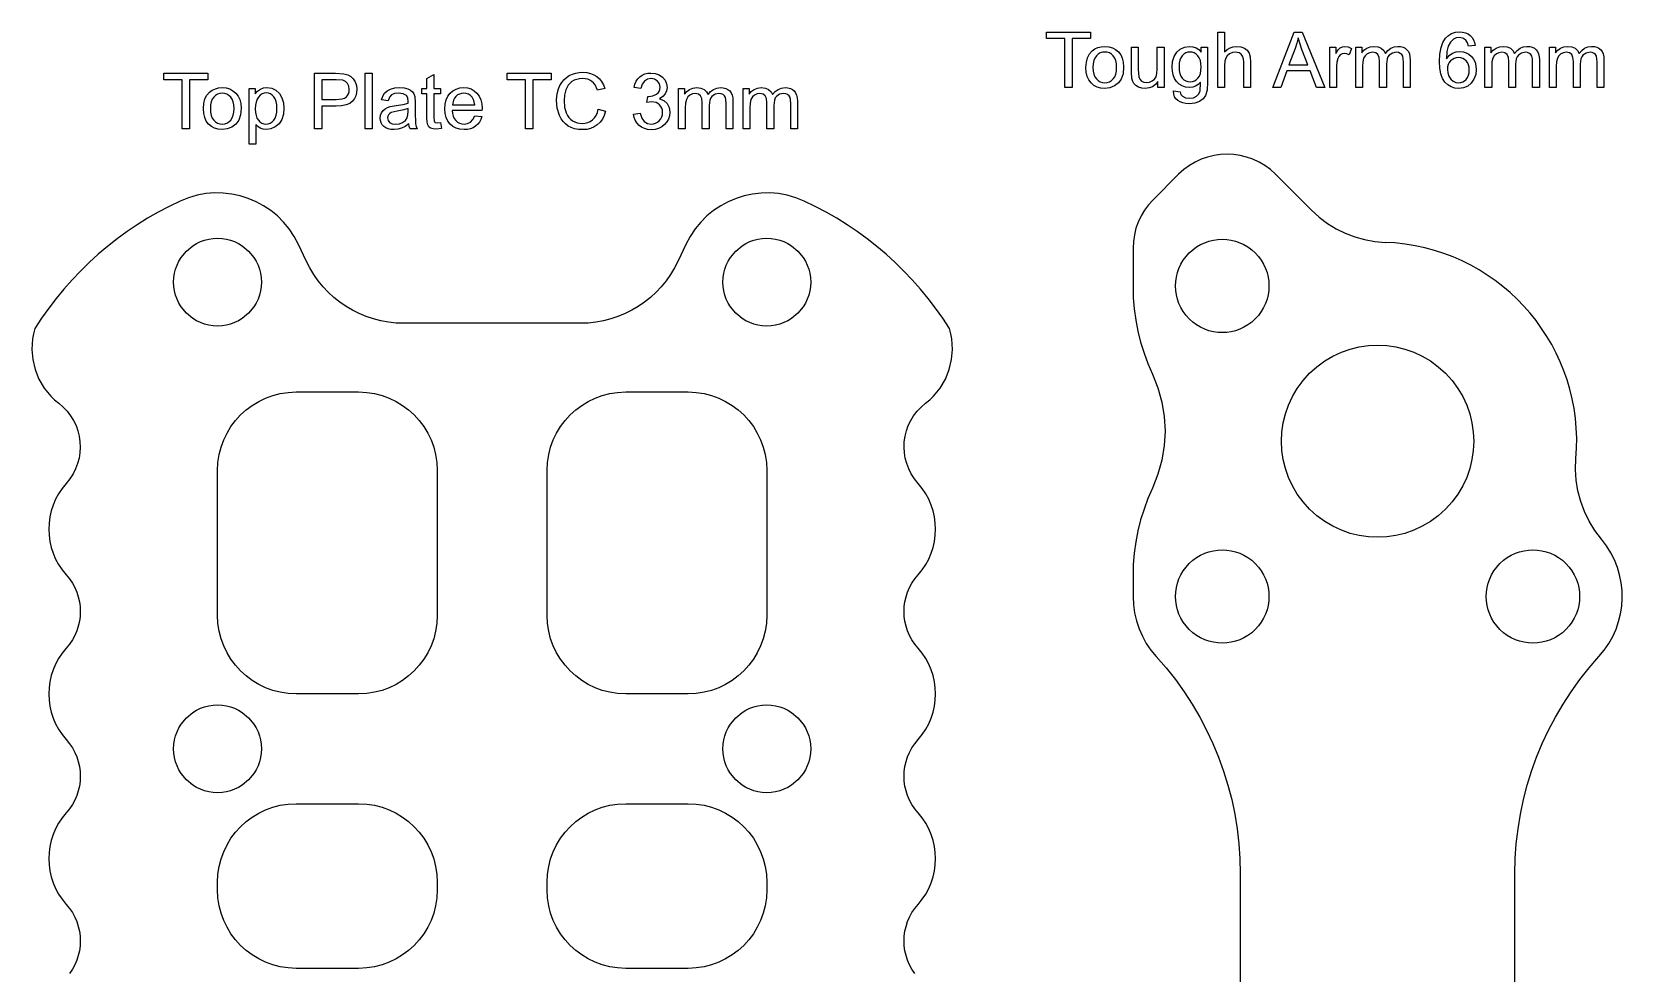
# Model space of a CAD drawing. Header units: metres. Extents: x 0 to 206, y 0 to 112.
# Drawn here: x 148.2 to 206.1, y 78.1 to 112.4 of the extents above; entities that cross this region are included whole.
import ezdxf

# ---------------------------------------------------------------- set-up
doc = ezdxf.new("R2010")
doc.units = ezdxf.units.M

msp = doc.modelspace()

# ---------------------------------------------------------------- linework, layer by layer
at = {"layer": '7', "linetype": 'CONTINUOUS'}
for points in [[(185.7803, 110.4109), (185.7803, 112.1928), (185.1147, 112.1928), (185.1147, 112.4313), (186.7161, 112.4313), (186.7161, 112.1928), (186.0477, 112.1928), (186.0477, 110.4109), (185.7803, 110.4109), (185.7803, 110.4109)], [(191.3549, 110.4109), (191.3549, 112.4313), (191.603, 112.4313), (191.603, 111.7064), (191.6954, 111.7943), (191.7993, 111.8571), (191.9146, 111.8948), (192.0412, 111.9074), (192.1925, 111.8914), (192.3237, 111.8428), (192.4276, 111.7662), (192.496, 111.6664), (192.5343, 111.5284), (192.547, 111.3384), (192.547, 110.4109), (192.2989, 110.4109), (192.2989, 111.3384), (192.2886, 111.4594), (192.2571, 111.5539), (192.2036, 111.6236), (192.1274, 111.67), (191.9902, 111.694), (191.8836, 111.6797), (191.783, 111.6368), (191.7, 111.5697), (191.6443, 111.4817), (191.6133, 111.3655), (191.603, 111.2116), (191.603, 110.4109), (191.3549, 110.4109), (191.3549, 110.4109)], [(193.3628, 110.4109), (194.1387, 112.4313), (194.4267, 112.4313), (195.2536, 110.4109), (194.949, 110.4109), (194.7134, 111.0228), (193.8686, 111.0228), (193.6467, 110.4109), (193.3628, 110.4109), (193.3628, 110.4109)], [(200.7289, 111.9365), (200.4822, 111.9172), (200.4425, 112.0426), (200.3885, 112.1294), (200.2759, 112.2088), (200.1405, 112.2354), (200.0287, 112.2191), (199.9318, 112.1702), (199.8285, 112.0659), (199.7477, 111.92), (199.696, 111.7215), (199.6774, 111.4528), (199.7766, 111.5716), (199.8965, 111.6554), (200.0295, 111.7051), (200.168, 111.7215), (200.2876, 111.7101), (200.3978, 111.6758), (200.499, 111.6185), (200.5911, 111.5382), (200.6671, 111.4405), (200.7213, 111.3294), (200.7539, 111.2049), (200.7648, 111.0669), (200.7441, 110.8838), (200.6823, 110.7133), (200.585, 110.5695), (200.4582, 110.4638), (200.306, 110.3987), (200.1322, 110.3765), (199.9845, 110.3907), (199.851, 110.4334), (199.7318, 110.5046), (199.6269, 110.6043), (199.5411, 110.7369), (199.4798, 110.9061), (199.443, 111.112), (199.4307, 111.3545), (199.4307, 111.3563), (199.4307, 111.3582), (199.4443, 111.6301), (199.4848, 111.8624), (199.5524, 112.0551), (199.6471, 112.208), (199.7494, 112.3093), (199.8683, 112.3816), (200.0037, 112.4251), (200.1556, 112.4395), (200.2697, 112.4311), (200.373, 112.406), (200.4653, 112.3641), (200.5466, 112.3054), (200.6148, 112.2323), (200.6679, 112.1464), (200.7059, 112.0478), (200.7289, 111.9365), (200.7289, 111.9365)], [(186.5535, 111.1427), (186.5676, 111.3324), (186.61, 111.4959), (186.6807, 111.6333), (186.7797, 111.7448), (186.8785, 111.8159), (186.9883, 111.8668), (187.1088, 111.8974), (187.2398, 111.9076), (187.3837, 111.8952), (187.514, 111.8581), (187.6306, 111.7962), (187.7337, 111.7096), (187.8173, 111.6019), (187.877, 111.4751), (187.9128, 111.3294), (187.9247, 111.1646), (187.9037, 110.9107), (187.8402, 110.7185), (187.7363, 110.5749), (187.5937, 110.4679), (187.4231, 110.4003), (187.2398, 110.378), (187.0932, 110.3903), (186.9616, 110.4272), (186.8449, 110.4885), (186.743, 110.5743), (186.6602, 110.6837), (186.601, 110.815), (186.5654, 110.9681), (186.5535, 111.1427), (186.5535, 111.1427)], [(189.1747, 110.4109), (189.1747, 110.6259), (189.0815, 110.5174), (188.973, 110.4399), (188.8492, 110.3933), (188.7103, 110.3778), (188.585, 110.3902), (188.4689, 110.4271), (188.3706, 110.4831), (188.302, 110.5513), (188.2557, 110.6347), (188.2253, 110.7362), (188.2103, 110.9677), (188.21, 111.8745), (188.4581, 111.8745), (188.4581, 111.0628), (188.4732, 110.8009), (188.51, 110.7125), (188.5719, 110.6467), (188.6562, 110.6056), (188.7599, 110.5915), (188.8676, 110.6058), (188.9689, 110.6487), (189.0528, 110.7162), (189.1085, 110.8037), (189.1385, 110.9259), (189.1485, 111.0903), (189.1485, 111.8745), (189.3966, 111.8745), (189.3966, 110.4109), (189.1747, 110.4109), (189.1747, 110.4109)], [(189.7397, 110.2896), (189.9809, 110.2538), (190.0092, 110.1585), (190.0653, 110.0917), (190.1746, 110.0399), (190.3171, 110.0225), (190.4695, 110.0397), (190.5831, 110.0912), (190.6616, 110.1738), (190.7099, 110.2841), (190.728, 110.5629), (190.7278, 110.6025), (190.6414, 110.5187), (190.5452, 110.4588), (190.4393, 110.4229), (190.3235, 110.4109), (190.1809, 110.4245), (190.0553, 110.4654), (189.9468, 110.5334), (189.8554, 110.6286), (189.7832, 110.7426), (189.7315, 110.8678), (189.7005, 111.004), (189.6901, 111.151), (189.709, 111.3533), (189.7655, 111.537), (189.859, 111.6944), (189.9861, 111.8116), (190.1416, 111.8835), (190.324, 111.9076), (190.4478, 111.8944), (190.5604, 111.855), (190.6616, 111.7895), (190.7513, 111.6981), (190.7513, 111.8745), (190.98, 111.8745), (190.98, 110.6094), (190.9625, 110.3179), (190.9103, 110.1247), (190.8208, 109.9971), (190.6906, 109.8996), (190.5221, 109.8376), (190.3185, 109.8169), (190.1934, 109.8242), (190.0813, 109.8461), (189.982, 109.8827), (189.8954, 109.934), (189.8272, 109.9979), (189.7785, 110.0757), (189.7492, 110.1674), (189.7395, 110.2732), (189.7397, 110.2896), (189.7397, 110.2896)], [(193.9458, 111.2406), (194.6307, 111.2406), (194.4191, 111.7998), (194.2765, 112.219), (194.2291, 112.0242), (194.1665, 111.8336), (193.9458, 111.2406), (193.9458, 111.2406)], [(195.4328, 110.4109), (195.4328, 111.8745), (195.656, 111.8745), (195.656, 111.6526), (195.7379, 111.781), (195.8145, 111.858), (195.8901, 111.8952), (195.973, 111.9076), (196.0997, 111.8877), (196.228, 111.8276), (196.1425, 111.5975), (196.0516, 111.6378), (195.9606, 111.6512), (195.8831, 111.6387), (195.8145, 111.6016), (195.7587, 111.5434), (195.722, 111.4666), (195.6911, 111.3281), (195.6808, 111.1772), (195.6808, 110.4109), (195.4328, 110.4109), (195.4328, 110.4109)], [(196.3754, 110.4109), (196.3754, 111.8745), (196.5973, 111.8745), (196.5973, 111.6692), (196.6771, 111.766), (196.7801, 111.8422), (196.9024, 111.8912), (197.041, 111.9076), (197.1894, 111.8907), (197.3081, 111.8396), (197.3965, 111.7588), (197.4545, 111.6512), (197.5479, 111.7636), (197.6544, 111.8437), (197.7743, 111.8916), (197.9077, 111.9076), (198.0097, 111.9), (198.0993, 111.8773), (198.1767, 111.8396), (198.2418, 111.7867), (198.2929, 111.7187), (198.3294, 111.6341), (198.3512, 111.5331), (198.3585, 111.4156), (198.3585, 110.4109), (198.1118, 110.4109), (198.1118, 111.3329), (198.1059, 111.4599), (198.0884, 111.5465), (198.053, 111.6073), (197.9997, 111.6531), (197.9315, 111.6821), (197.8514, 111.6922), (197.7097, 111.6668), (197.5945, 111.5897), (197.5503, 111.5308), (197.5186, 111.4562), (197.4931, 111.2612), (197.4931, 110.4109), (197.245, 110.4109), (197.2447, 111.3618), (197.2296, 111.5066), (197.1845, 111.61), (197.1048, 111.6719), (196.9859, 111.6926), (196.8851, 111.6789), (196.793, 111.6375), (196.7153, 111.5686), (196.6633, 111.4763), (196.6337, 111.347), (196.6237, 111.1703), (196.6235, 110.4109), (196.3754, 110.4109), (196.3754, 110.4109)], [(201.0804, 110.4109), (201.0804, 111.8745), (201.3022, 111.8745), (201.3022, 111.6692), (201.3821, 111.766), (201.4851, 111.8422), (201.6074, 111.8912), (201.746, 111.9076), (201.8943, 111.8907), (202.013, 111.8396), (202.1014, 111.7588), (202.1594, 111.6512), (202.2528, 111.7636), (202.3593, 111.8437), (202.4792, 111.8916), (202.6127, 111.9076), (202.7146, 111.9), (202.8043, 111.8773), (202.8817, 111.8396), (202.9468, 111.7867), (202.9978, 111.7187), (203.0343, 111.6341), (203.0562, 111.5331), (203.0635, 111.4156), (203.0635, 110.4109), (202.8168, 110.4109), (202.8168, 111.3329), (202.8109, 111.4599), (202.7934, 111.5465), (202.758, 111.6073), (202.7047, 111.6531), (202.6364, 111.6821), (202.5563, 111.6922), (202.4146, 111.6668), (202.2995, 111.5897), (202.2552, 111.5308), (202.2235, 111.4562), (202.198, 111.2612), (202.198, 110.4109), (201.95, 110.4109), (201.9497, 111.3618), (201.9346, 111.5066), (201.8894, 111.61), (201.8098, 111.6719), (201.6909, 111.6926), (201.59, 111.6789), (201.4979, 111.6375), (201.4202, 111.5686), (201.3682, 111.4763), (201.3386, 111.347), (201.3287, 111.1703), (201.3284, 110.4109), (201.0804, 110.4109), (201.0804, 110.4109)], [(203.4314, 110.4109), (203.4314, 111.8745), (203.6533, 111.8745), (203.6533, 111.6692), (203.7332, 111.766), (203.8362, 111.8422), (203.9585, 111.8912), (204.0971, 111.9076), (204.2454, 111.8907), (204.3641, 111.8396), (204.4525, 111.7588), (204.5105, 111.6512), (204.6039, 111.7636), (204.7104, 111.8437), (204.8303, 111.8916), (204.9638, 111.9076), (205.0657, 111.9), (205.1554, 111.8773), (205.2328, 111.8396), (205.2979, 111.7867), (205.3489, 111.7187), (205.3854, 111.6341), (205.4073, 111.5331), (205.4146, 111.4156), (205.4146, 110.4109), (205.1679, 110.4109), (205.1679, 111.3329), (205.162, 111.4599), (205.1445, 111.5465), (205.1091, 111.6073), (205.0558, 111.6531), (204.9875, 111.6821), (204.9074, 111.6922), (204.7657, 111.6668), (204.6506, 111.5897), (204.6063, 111.5308), (204.5746, 111.4562), (204.5491, 111.2612), (204.5491, 110.4109), (204.301, 110.4109), (204.3008, 111.3618), (204.2856, 111.5066), (204.2405, 111.61), (204.1608, 111.6719), (204.0419, 111.6926), (203.9411, 111.6789), (203.849, 111.6375), (203.7713, 111.5686), (203.7193, 111.4763), (203.6897, 111.347), (203.6798, 111.1703), (203.6795, 110.4109), (203.4314, 110.4109), (203.4314, 110.4109)], [(186.8086, 111.1427), (186.8163, 111.0109), (186.8394, 110.8968), (186.8778, 110.8003), (186.9315, 110.7214), (186.9965, 110.6604), (187.0697, 110.6168), (187.1508, 110.5906), (187.2398, 110.5818), (187.3283, 110.5906), (187.4092, 110.6171), (187.4822, 110.661), (187.5471, 110.7224), (187.6007, 110.8021), (187.639, 110.9003), (187.662, 111.0166), (187.6698, 111.151), (187.662, 111.2782), (187.639, 111.3892), (187.6006, 111.4838), (187.5471, 111.5617), (187.4815, 111.6232), (187.4084, 111.6671), (187.3279, 111.6934), (187.2398, 111.7022), (187.1508, 111.6935), (187.0696, 111.6673), (186.9963, 111.6238), (186.9311, 111.563), (186.8775, 111.4846), (186.8392, 111.3882), (186.8162, 111.2742), (186.8086, 111.1427), (186.8086, 111.1427)], [(189.9451, 111.1689), (189.9522, 111.0351), (189.9737, 110.9203), (190.0095, 110.8247), (190.0594, 110.7486), (190.1199, 110.6908), (190.188, 110.6495), (190.2635, 110.6246), (190.3461, 110.6163), (190.4279, 110.6245), (190.5028, 110.6491), (190.5709, 110.6901), (190.6322, 110.7476), (190.6831, 110.8229), (190.7194, 110.9168), (190.7411, 111.0294), (190.7483, 111.1606), (190.7408, 111.2867), (190.7185, 111.3962), (190.6814, 111.489), (190.6294, 111.5653), (190.5666, 111.6252), (190.4977, 111.6679), (190.4228, 111.6936), (190.3419, 111.7021), (190.2624, 111.6936), (190.1889, 111.6683), (190.1217, 111.6262), (190.0606, 111.5673), (190.0101, 111.4921), (189.974, 111.4006), (189.9523, 111.2929), (189.9451, 111.1689), (189.9451, 111.1689)], [(199.716, 111.0655), (199.7295, 110.9396), (199.7703, 110.8198), (199.8354, 110.7174), (199.9232, 110.6418), (200.0233, 110.5958), (200.1281, 110.5804), (200.2034, 110.5883), (200.2735, 110.6121), (200.3384, 110.6517), (200.3982, 110.7072), (200.4476, 110.7757), (200.4829, 110.8561), (200.5041, 110.9481), (200.5112, 111.0518), (200.5042, 111.1508), (200.4834, 111.2387), (200.4486, 111.3156), (200.3999, 111.3814), (200.3405, 111.4344), (200.2739, 111.4722), (200.2002, 111.4948), (200.1194, 111.5024), (200.1184, 111.5024), (200.1175, 111.5024), (200.0371, 111.4948), (199.9629, 111.4722), (199.8947, 111.4344), (199.8327, 111.3815), (199.7816, 111.3169), (199.7451, 111.2428), (199.7233, 111.1591), (199.716, 111.0655), (199.716, 111.0655)], [(153.6421, 108.9091), (153.6421, 110.6911), (152.9765, 110.6911), (152.9765, 110.9295), (154.5779, 110.9295), (154.5779, 110.6911), (153.9095, 110.6911), (153.9095, 108.9091), (153.6421, 108.9091), (153.6421, 108.9091)], [(158.4628, 108.9091), (158.4628, 110.9295), (159.2249, 110.9295), (159.5324, 110.9109), (159.6699, 110.8742), (159.7832, 110.8142), (159.8739, 110.7299), (159.9434, 110.6203), (159.9896, 110.488), (160.005, 110.3451), (159.9947, 110.2217), (159.9639, 110.1079), (159.9125, 110.0036), (159.8404, 109.9088), (159.7424, 109.8309), (159.6109, 109.7751), (159.4462, 109.7417), (159.2484, 109.7305), (158.7302, 109.7305), (158.7302, 108.9091), (158.4628, 108.9091), (158.4628, 108.9091)], [(158.7302, 109.9689), (159.2543, 109.9689), (159.4743, 109.9931), (159.5566, 110.0232), (159.6204, 110.0655), (159.6682, 110.1187), (159.7022, 110.1815), (159.7226, 110.2541), (159.7293, 110.3369), (159.7136, 110.4552), (159.6664, 110.5536), (159.5916, 110.6288), (159.4964, 110.6731), (159.247, 110.6911), (158.7302, 110.6911), (158.7302, 109.9689), (158.7302, 109.9689)], [(160.3082, 108.9091), (160.3082, 110.9295), (160.5562, 110.9295), (160.5562, 108.9091), (160.3082, 108.9091), (160.3082, 108.9091)], [(163.052, 109.131), (163.0878, 108.9119), (162.9004, 108.8898), (162.7799, 108.9005), (162.691, 108.9326), (162.6278, 108.9822), (162.5866, 109.0444), (162.5636, 109.1511), (162.5559, 109.3328), (162.5559, 110.1798), (162.374, 110.1798), (162.374, 110.3727), (162.5559, 110.3727), (162.5559, 110.7352), (162.8026, 110.884), (162.8026, 110.3727), (163.052, 110.3727), (163.052, 110.1798), (162.8026, 110.1798), (162.8026, 109.319), (162.8137, 109.1953), (162.831, 109.1624), (162.8591, 109.1393), (162.9431, 109.1214), (163.052, 109.131), (163.052, 109.131)], [(166.1431, 108.9091), (166.1431, 110.6911), (165.4775, 110.6911), (165.4775, 110.9295), (167.0789, 110.9295), (167.0789, 110.6911), (166.4105, 110.6911), (166.4105, 108.9091), (166.1431, 108.9091), (166.1431, 108.9091)], [(168.7947, 109.6175), (169.062, 109.55), (169.0113, 109.3952), (168.944, 109.26), (168.8599, 109.1443), (168.7592, 109.0482), (168.6437, 108.9723), (168.5163, 108.918), (168.3769, 108.8855), (168.2255, 108.8747), (168.07, 108.883), (167.9298, 108.9079), (167.8049, 108.9495), (167.6954, 109.0076), (167.5981, 109.0824), (167.5135, 109.1715), (167.4417, 109.2749), (167.3826, 109.3925), (167.3025, 109.6547), (167.276, 109.9362), (167.2835, 110.0887), (167.306, 110.231), (167.3436, 110.363), (167.3962, 110.4849), (167.4631, 110.5952), (167.5426, 110.6915), (167.635, 110.7737), (167.7401, 110.8418), (167.8541, 110.8951), (167.9739, 110.9333), (168.0992, 110.9563), (168.2296, 110.9639), (168.3757, 110.9543), (168.5092, 110.9254), (168.6305, 110.8772), (168.7396, 110.8097), (168.8352, 110.7243), (168.9151, 110.6236), (168.9792, 110.5073), (169.0276, 110.3755), (168.7644, 110.3134), (168.6785, 110.5039), (168.6235, 110.5766), (168.5604, 110.6346), (168.4893, 110.6786), (168.4097, 110.7101), (168.2241, 110.7352), (168.1122, 110.7282), (168.0101, 110.7074), (167.9177, 110.6726), (167.8351, 110.624), (167.7023, 110.4932), (167.615, 110.3231), (167.5673, 110.1327), (167.5516, 109.9335), (167.5704, 109.6929), (167.6266, 109.4849), (167.6694, 109.395), (167.7225, 109.3174), (167.7861, 109.252), (167.8603, 109.1985), (168.0259, 109.1271), (168.2047, 109.1034), (168.3126, 109.1116), (168.4117, 109.1359), (168.5021, 109.1764), (168.5837, 109.2331), (168.6551, 109.3059), (168.714, 109.3943), (168.7605, 109.4981), (168.7947, 109.6175), (168.7947, 109.6175)], [(170.0763, 109.4425), (170.3244, 109.4755), (170.3827, 109.293), (170.47, 109.1705), (170.583, 109.1017), (170.7199, 109.0786), (170.8042, 109.0862), (170.8814, 109.1089), (170.9519, 109.147), (171.0157, 109.2004), (171.0685, 109.2648), (171.1061, 109.3361), (171.1286, 109.4145), (171.1361, 109.5004), (171.1292, 109.5823), (171.1083, 109.6565), (171.0736, 109.7231), (171.0249, 109.7819), (170.965, 109.8306), (170.8976, 109.8653), (170.7406, 109.8931), (170.5656, 109.8656), (170.5931, 110.0833), (170.6331, 110.0805), (170.784, 110.1012), (170.9184, 110.1632), (170.9737, 110.2103), (171.0134, 110.2686), (171.0372, 110.338), (171.0452, 110.4182), (171.022, 110.5436), (170.9528, 110.6442), (170.8464, 110.7115), (170.7144, 110.7338), (170.5819, 110.7111), (170.4732, 110.6429), (170.3936, 110.5292), (170.3492, 110.3699), (170.1012, 110.4141), (170.1311, 110.5319), (170.1754, 110.6356), (170.2342, 110.7251), (170.3074, 110.8005), (170.3929, 110.8606), (170.4881, 110.9034), (170.5931, 110.9292), (170.7077, 110.9377), (170.8686, 110.9201), (171.0139, 110.8669), (171.1362, 110.7827), (171.2265, 110.6728), (171.2815, 110.547), (171.3, 110.4127), (171.2825, 110.2878), (171.2298, 110.1743), (171.1429, 110.078), (171.0217, 110.0034), (171.1805, 109.9398), (171.3001, 109.8311), (171.3746, 109.6847), (171.3994, 109.5059), (171.3873, 109.3787), (171.351, 109.2613), (171.2907, 109.1539), (171.2063, 109.0567), (171.104, 108.9765), (170.9888, 108.9191), (170.8607, 108.8848), (170.7197, 108.8733), (170.5915, 108.8831), (170.4754, 108.9127), (170.3709, 108.9622), (170.2776, 109.0318), (170.1988, 109.1174), (170.139, 109.2144), (170.0982, 109.3227), (170.0763, 109.4425), (170.0763, 109.4425)], [(154.4153, 109.6409), (154.4294, 109.8306), (154.4718, 109.9941), (154.5424, 110.1315), (154.6414, 110.243), (154.7403, 110.3141), (154.8501, 110.365), (154.9706, 110.3956), (155.1016, 110.4058), (155.2455, 110.3934), (155.3758, 110.3563), (155.4924, 110.2944), (155.5955, 110.2078), (155.679, 110.1001), (155.7387, 109.9733), (155.7746, 109.8276), (155.7865, 109.6628), (155.7655, 109.4089), (155.702, 109.2167), (155.5981, 109.0731), (155.4555, 108.9661), (155.2849, 108.8985), (155.1016, 108.8762), (154.955, 108.8885), (154.8234, 108.9254), (154.7066, 108.9867), (154.6048, 109.0725), (154.522, 109.1819), (154.4628, 109.3132), (154.4271, 109.4663), (154.4153, 109.6409), (154.4153, 109.6409)], [(154.6704, 109.6409), (154.6781, 109.5092), (154.7012, 109.395), (154.7396, 109.2985), (154.7933, 109.2196), (154.8583, 109.1586), (154.9315, 109.115), (155.0126, 109.0888), (155.1016, 109.08), (155.1901, 109.0889), (155.271, 109.1153), (155.344, 109.1592), (155.4089, 109.2206), (155.4625, 109.3004), (155.5008, 109.3985), (155.5238, 109.5149), (155.5315, 109.6492), (155.5238, 109.7764), (155.5008, 109.8874), (155.4624, 109.982), (155.4089, 110.0599), (155.3433, 110.1214), (155.2702, 110.1653), (155.1896, 110.1917), (155.1016, 110.2004), (155.0126, 110.1917), (154.9314, 110.1655), (154.8581, 110.122), (154.7929, 110.0612), (154.7393, 109.9828), (154.701, 109.8864), (154.678, 109.7724), (154.6704, 109.6409), (154.6704, 109.6409)], [(156.0773, 108.3482), (156.0773, 110.3727), (156.3033, 110.3727), (156.3033, 110.1825), (156.3912, 110.2826), (156.4893, 110.3521), (156.601, 110.3926), (156.7291, 110.4058), (156.9051, 110.3816), (157.0584, 110.3092), (157.1848, 110.1918), (157.275, 110.0365), (157.3297, 109.8516), (157.3479, 109.65), (157.3279, 109.4371), (157.2679, 109.2468), (157.1695, 109.0895), (157.033, 108.9723), (156.8752, 108.9001), (156.7098, 108.8761), (156.5926, 108.8891), (156.4878, 108.9281), (156.3978, 108.9873), (156.3253, 109.0607), (156.3253, 108.3482), (156.0773, 108.3482), (156.0773, 108.3482)], [(156.3023, 109.6327), (156.3094, 109.5003), (156.3307, 109.3866), (156.3663, 109.2915), (156.4161, 109.2149), (156.4762, 109.156), (156.5424, 109.114), (156.6148, 109.0887), (156.6933, 109.0802), (156.773, 109.0889), (156.8468, 109.1151), (156.9148, 109.1587), (156.9766, 109.2197), (157.0281, 109.2991), (157.0649, 109.3975), (157.087, 109.515), (157.0943, 109.6516), (157.0872, 109.7833), (157.0656, 109.8973), (157.0296, 109.9934), (156.9793, 110.0718), (156.9188, 110.1328), (156.8527, 110.1764), (156.7811, 110.2027), (156.7043, 110.2115), (156.6275, 110.2023), (156.5553, 110.1745), (156.4875, 110.1282), (156.424, 110.0631), (156.3707, 109.981), (156.3327, 109.8819), (156.3099, 109.7658), (156.3023, 109.6327), (156.3023, 109.6327)], [(161.8958, 109.0897), (161.7603, 108.9895), (161.631, 108.9246), (161.4975, 108.8882), (161.3569, 108.8761), (161.243, 108.8833), (161.1435, 108.9052), (161.058, 108.9419), (160.9863, 108.9933), (160.9296, 109.0561), (160.889, 109.1272), (160.8647, 109.2065), (160.8566, 109.294), (160.869, 109.3973), (160.9063, 109.4907), (160.962, 109.5713), (161.0341, 109.6345), (161.1181, 109.6814), (161.2124, 109.7147), (161.4328, 109.7517), (161.6932, 109.7915), (161.8751, 109.838), (161.8764, 109.9028), (161.8589, 110.0318), (161.8062, 110.1165), (161.6885, 110.1795), (161.5237, 110.2004), (161.3745, 110.1858), (161.2662, 110.1383), (161.1912, 110.0522), (161.1419, 109.9221), (160.8994, 109.9551), (160.9432, 110.0966), (161.0076, 110.2065), (161.101, 110.2912), (161.2271, 110.3537), (161.3815, 110.3925), (161.5595, 110.4058), (161.7281, 110.3948), (161.864, 110.3617), (161.9595, 110.316), (162.0308, 110.2565), (162.0811, 110.1796), (162.1135, 110.0819), (162.1259, 109.8532), (162.1259, 109.5224), (162.1424, 109.0842), (162.1652, 108.9951), (162.2045, 108.9091), (161.9454, 108.9091), (161.9133, 108.9927), (161.8958, 109.0897), (161.8958, 109.0897)], [(164.2964, 109.3805), (164.5528, 109.3488), (164.5165, 109.2433), (164.4669, 109.15), (164.4041, 109.0689), (164.3282, 109.0001), (164.2408, 108.9459), (164.1417, 108.9072), (164.0311, 108.8839), (163.9092, 108.8762), (163.7573, 108.8886), (163.622, 108.9256), (163.5032, 108.9873), (163.4011, 109.0735), (163.3183, 109.1828), (163.2592, 109.3117), (163.2237, 109.4602), (163.2119, 109.6285), (163.2237, 109.8027), (163.2593, 109.9562), (163.3187, 110.0892), (163.4021, 110.2018), (163.5041, 110.2913), (163.6203, 110.355), (163.751, 110.3931), (163.8964, 110.4058), (164.0362, 110.3933), (164.1625, 110.3558), (164.2754, 110.2933), (164.3749, 110.2059), (164.457, 110.0948), (164.5152, 109.9636), (164.5497, 109.811), (164.5611, 109.6355), (164.5597, 109.5775), (163.4682, 109.5775), (163.4821, 109.4639), (163.5095, 109.3644), (163.5503, 109.2792), (163.6046, 109.2081), (163.6694, 109.1521), (163.7421, 109.112), (163.8224, 109.088), (163.9106, 109.08), (164.0372, 109.0978), (164.1436, 109.1516), (164.2303, 109.2449), (164.2964, 109.3805), (164.2964, 109.3805)], [(163.482, 109.7815), (164.2992, 109.7815), (164.2673, 109.9427), (164.2055, 110.0585), (164.142, 110.121), (164.0694, 110.1658), (163.988, 110.1928), (163.8982, 110.2018), (163.8164, 110.1947), (163.7413, 110.1734), (163.6729, 110.1378), (163.6111, 110.0879), (163.5591, 110.0259), (163.5203, 109.9542), (163.482, 109.7815), (163.482, 109.7815)], [(171.7136, 108.9091), (171.7136, 110.3727), (171.9354, 110.3727), (171.9354, 110.1674), (172.0153, 110.2643), (172.1183, 110.3404), (172.2406, 110.3894), (172.3792, 110.4058), (172.5276, 110.3889), (172.6462, 110.3378), (172.7346, 110.257), (172.7926, 110.1495), (172.886, 110.2618), (172.9925, 110.3419), (173.1124, 110.3898), (173.2459, 110.4058), (173.3478, 110.3982), (173.4375, 110.3756), (173.5149, 110.3378), (173.58, 110.2849), (173.631, 110.2169), (173.6675, 110.1323), (173.6894, 110.0313), (173.6967, 109.9138), (173.6967, 108.9091), (173.45, 108.9091), (173.45, 109.8311), (173.4441, 109.9581), (173.4266, 110.0447), (173.3912, 110.1055), (173.3379, 110.1513), (173.2696, 110.1803), (173.1895, 110.1905), (173.0478, 110.165), (172.9327, 110.088), (172.8884, 110.029), (172.8567, 109.9544), (172.8312, 109.7594), (172.8312, 108.9091), (172.5832, 108.9091), (172.5829, 109.86), (172.5678, 110.0048), (172.5226, 110.1082), (172.443, 110.1701), (172.3241, 110.1908), (172.2232, 110.1771), (172.1311, 110.1357), (172.0534, 110.0668), (172.0014, 109.9745), (171.9718, 109.8452), (171.9619, 109.6685), (171.9616, 108.9091), (171.7136, 108.9091), (171.7136, 108.9091)], [(174.0647, 108.9091), (174.0647, 110.3727), (174.2865, 110.3727), (174.2865, 110.1674), (174.3664, 110.2643), (174.4694, 110.3404), (174.5917, 110.3894), (174.7303, 110.4058), (174.8786, 110.3889), (174.9973, 110.3378), (175.0857, 110.257), (175.1437, 110.1495), (175.2371, 110.2618), (175.3436, 110.3419), (175.4635, 110.3898), (175.597, 110.4058), (175.6989, 110.3982), (175.7886, 110.3756), (175.866, 110.3378), (175.9311, 110.2849), (175.9821, 110.2169), (176.0186, 110.1323), (176.0405, 110.0313), (176.0478, 109.9138), (176.0478, 108.9091), (175.8011, 108.9091), (175.8011, 109.8311), (175.7952, 109.9581), (175.7777, 110.0447), (175.7423, 110.1055), (175.689, 110.1513), (175.6207, 110.1803), (175.5406, 110.1905), (175.3989, 110.165), (175.2838, 110.088), (175.2395, 110.029), (175.2078, 109.9544), (175.1823, 109.7594), (175.1823, 108.9091), (174.9342, 108.9091), (174.934, 109.86), (174.9189, 110.0048), (174.8737, 110.1082), (174.7941, 110.1701), (174.6752, 110.1908), (174.5743, 110.1771), (174.4822, 110.1357), (174.4045, 110.0668), (174.3525, 109.9745), (174.3229, 109.8452), (174.313, 109.6685), (174.3127, 108.9091), (174.0647, 108.9091), (174.0647, 108.9091)], [(161.8751, 109.6437), (161.7095, 109.5933), (161.47, 109.5496), (161.2535, 109.5004), (161.1982, 109.4672), (161.1557, 109.419), (161.1299, 109.3642), (161.1212, 109.301), (161.1401, 109.2105), (161.1967, 109.1361), (161.2889, 109.0868), (161.4162, 109.0704), (161.5513, 109.0861), (161.6706, 109.1333), (161.7687, 109.2082), (161.8349, 109.3047), (161.8648, 109.4091), (161.875, 109.5527), (161.8751, 109.6437), (161.8751, 109.6437)], [(194.7588, 105.95), (193.461, 107.2478), (193.2711, 107.4195), (193.0688, 107.5682), (192.8558, 107.6941), (192.6339, 107.7971), (192.405, 107.8772), (192.1707, 107.9344), (191.9328, 107.9687), (191.6932, 107.9801), (191.4536, 107.9687), (191.2157, 107.9344), (190.9814, 107.8772), (190.7525, 107.7971), (190.5306, 107.6941), (190.3177, 107.5682), (190.1153, 107.4195), (189.9254, 107.2478), (188.9987, 106.3211), (188.8326, 106.1377), (188.6865, 105.9403), (188.561, 105.7305), (188.4567, 105.51), (188.3745, 105.2804), (188.3149, 105.0433), (188.2787, 104.8004), (188.2664, 104.5533), (188.2664, 103.1664), (188.2777, 102.7533), (188.3114, 102.3423), (188.3674, 101.9344), (188.4453, 101.5304), (188.5451, 101.1313), (188.6666, 100.7378), (188.8094, 100.3511), (188.9735, 99.9718), (189.1746, 99.4693), (189.3183, 98.9524), (189.4045, 98.426), (189.4332, 97.8949), (189.4045, 97.3637), (189.3183, 96.8373), (189.1746, 96.3205), (188.9735, 95.8179), (188.8094, 95.4387), (188.6666, 95.0519), (188.5451, 94.6584), (188.4453, 94.2593), (188.3674, 93.8553), (188.3114, 93.4474), (188.2777, 93.0364), (188.2664, 92.6233), (188.2664, 91.8683), (188.2805, 91.5665), (188.3221, 91.2692), (188.3907, 90.9782), (188.4855, 90.6953), (188.6059, 90.4223), (188.751, 90.1609), (188.9204, 89.913), (189.1132, 89.6804), (189.472, 89.2673), (189.8099, 88.8397), (190.1266, 88.3982), (190.4219, 87.9438), (190.6953, 87.4772), (190.9466, 86.9993), (191.1754, 86.5108), (191.3815, 86.0125), (191.5645, 85.5054), (191.7241, 84.9901), (191.8601, 84.4675), (191.972, 83.9384), (192.0596, 83.4036), (192.1225, 82.864), (192.1605, 82.3202), (192.1733, 81.7732), (192.1733, 30.0521)], [(181.5824, 101.629), (181.3364, 102.0041), (181.0775, 102.3691), (180.8061, 102.724), (180.5226, 103.0683), (180.2273, 103.4017), (179.9204, 103.724), (179.6024, 104.0349), (179.2735, 104.3341), (178.9341, 104.6212), (178.5845, 104.8962), (178.2251, 105.1585), (177.8561, 105.408), (177.4779, 105.6443), (177.0908, 105.8673), (176.6951, 106.0765), (176.2912, 106.2717), (175.9834, 106.3953), (175.6706, 106.4856), (175.3551, 106.5434), (175.0391, 106.5695), (174.7246, 106.5646), (174.4139, 106.5295), (174.109, 106.4651), (173.8121, 106.3721), (173.5255, 106.2513), (173.2512, 106.1036), (172.9913, 105.9296), (172.7481, 105.7301), (172.5237, 105.5061), (172.3202, 105.2581), (172.1398, 104.9872), (171.9847, 104.6939), (171.7045, 104.093), (171.5746, 103.839), (171.4283, 103.5973), (171.2663, 103.3684), (171.0895, 103.153), (170.8987, 102.9516), (170.695, 102.7647), (170.4792, 102.5929), (170.252, 102.4368), (170.0146, 102.2969), (169.7677, 102.1739), (169.5122, 102.0682), (169.2491, 101.9805), (168.9791, 101.9113), (168.7032, 101.8612), (168.4223, 101.8307), (168.1372, 101.8204), (161.7231, 101.8204), (161.4381, 101.8307), (161.1572, 101.8612), (160.8813, 101.9113), (160.6113, 101.9805), (160.3481, 102.0682), (160.0927, 102.1739), (159.8458, 102.2969), (159.6083, 102.4368), (159.3812, 102.5929), (159.1653, 102.7647), (158.9616, 102.9516), (158.7709, 103.153), (158.5941, 103.3684), (158.4321, 103.5973), (158.2857, 103.839), (158.1559, 104.093), (157.8757, 104.6939), (157.7205, 104.9872), (157.5401, 105.2581), (157.3366, 105.5061), (157.1122, 105.7301), (156.869, 105.9296), (156.6092, 106.1036), (156.3349, 106.2513), (156.0482, 106.3721), (155.7514, 106.4651), (155.4465, 106.5295), (155.1358, 106.5646), (154.8213, 106.5695), (154.5052, 106.5434), (154.1898, 106.4856), (153.877, 106.3953), (153.5691, 106.2717), (153.1653, 106.0765), (152.7696, 105.8673), (152.3825, 105.6443), (152.0043, 105.408), (151.6353, 105.1585), (151.2758, 104.8962), (150.9262, 104.6212), (150.5868, 104.3341), (150.258, 104.0349), (149.9399, 103.724), (149.6331, 103.4017), (149.3377, 103.0683), (149.0542, 102.724), (148.7829, 102.3691), (148.524, 102.0041), (148.2779, 101.629), (148.2278, 101.4407), (148.1927, 101.2512), (148.1669, 100.8716), (148.1985, 100.4965), (148.2854, 100.1322), (148.4256, 99.7849), (148.6172, 99.461), (148.8582, 99.1666), (148.9966, 99.0324), (149.1465, 98.908), (149.3105, 98.768), (149.4556, 98.6147), (149.5817, 98.4498), (149.6886, 98.2749), (149.7762, 98.0915), (149.8443, 97.9014), (149.8928, 97.7062), (149.9215, 97.5074), (149.9303, 97.3068), (149.919, 97.106), (149.8875, 96.9065), (149.8356, 96.7101), (149.7631, 96.5183), (149.6699, 96.3327), (149.5559, 96.1551), (149.4209, 95.9871), (149.2717, 95.8037), (149.1424, 95.6103), (149.0329, 95.4084), (148.9434, 95.1993), (148.8737, 94.9846), (148.824, 94.7656), (148.7942, 94.5437), (148.7842, 94.3204), (148.7942, 94.0971), (148.824, 93.8753), (148.8737, 93.6563), (148.9434, 93.4415), (149.0329, 93.2325), (149.1424, 93.0305), (149.2717, 92.8372), (149.4209, 92.6537), (149.5403, 92.507), (149.6437, 92.3523), (149.7313, 92.1908), (149.8029, 92.0235), (149.8586, 91.8517), (149.8984, 91.6765), (149.9223, 91.499), (149.9302, 91.3204), (149.9223, 91.1418), (149.8984, 90.9643), (149.8586, 90.7891), (149.8029, 90.6173), (149.7313, 90.45), (149.6437, 90.2885), (149.5403, 90.1338), (149.4209, 89.9871), (149.2717, 89.8037), (149.1424, 89.6103), (149.0329, 89.4084), (148.9434, 89.1993), (148.8737, 88.9846), (148.824, 88.7656), (148.7942, 88.5437), (148.7842, 88.3204), (148.7942, 88.0971), (148.824, 87.8753), (148.8737, 87.6562), (148.9434, 87.4415), (149.0329, 87.2325), (149.1424, 87.0305), (149.2717, 86.8371), (149.4209, 86.6537), (149.5403, 86.507), (149.6437, 86.3523), (149.7313, 86.1908), (149.8029, 86.0235), (149.8586, 85.8517), (149.8984, 85.6765), (149.9223, 85.499), (149.9302, 85.3204), (149.9223, 85.1418), (149.8984, 84.9643), (149.8586, 84.7891), (149.8029, 84.6173), (149.7313, 84.45), (149.6437, 84.2885), (149.5403, 84.1338), (149.4209, 83.9871), (149.2717, 83.8037), (149.1424, 83.6103), (149.0329, 83.4084), (148.9434, 83.1993), (148.8737, 82.9846), (148.824, 82.7656), (148.7942, 82.5437), (148.7842, 82.3204), (148.7942, 82.0971), (148.824, 81.8753), (148.8737, 81.6563), (148.9434, 81.4415), (149.0329, 81.2325), (149.1424, 81.0305), (149.2717, 80.8372), (149.4209, 80.6537), (149.5403, 80.507), (149.6437, 80.3523), (149.7313, 80.1908), (149.8029, 80.0235), (149.8586, 79.8517), (149.8984, 79.6765), (149.9223, 79.499), (149.9302, 79.3204), (149.9223, 79.1418), (149.8984, 78.9643), (149.8586, 78.7891), (149.8029, 78.6173), (149.7313, 78.45), (149.6437, 78.2885), (149.5403, 78.1338)], [(194.7588, 105.95), (195.043, 105.6899), (195.3441, 105.461), (195.6613, 105.2638), (195.9941, 105.0987), (196.3412, 104.9665), (196.7013, 104.8674), (197.0738, 104.8017), (197.4577, 104.7695)], [(156.5302, 103.3204), (156.5219, 103.1568), (156.4977, 102.9979), (156.4583, 102.8446), (156.4044, 102.6976), (156.3371, 102.5577), (156.257, 102.4258), (156.0616, 102.189), (155.8248, 101.9936), (155.6929, 101.9135), (155.553, 101.8461), (155.406, 101.7923), (155.2527, 101.7529), (155.0938, 101.7287), (154.9302, 101.7204), (154.7666, 101.7287), (154.6077, 101.7529), (154.4544, 101.7923), (154.3074, 101.8461), (154.1675, 101.9135), (154.0356, 101.9936), (153.7988, 102.189), (153.6034, 102.4258), (153.5233, 102.5577), (153.4559, 102.6976), (153.4021, 102.8446), (153.3627, 102.9979), (153.3384, 103.1568), (153.3302, 103.3204), (153.3384, 103.484), (153.3627, 103.6429), (153.4021, 103.7962), (153.4559, 103.9432), (153.5233, 104.0831), (153.6034, 104.215), (153.7988, 104.4518), (154.0356, 104.6472), (154.1675, 104.7273), (154.3074, 104.7947), (154.4544, 104.8485), (154.6077, 104.8879), (154.7666, 104.9121), (154.9302, 104.9204), (155.0938, 104.9121), (155.2527, 104.8879), (155.406, 104.8485), (155.553, 104.7947), (155.6929, 104.7273), (155.8248, 104.6472), (156.0616, 104.4518), (156.257, 104.215), (156.3371, 104.0831), (156.4044, 103.9432), (156.4583, 103.7962), (156.4977, 103.6429), (156.5219, 103.484), (156.5302, 103.3204), (156.5302, 103.3204)], [(176.5302, 103.3204), (176.5219, 103.1568), (176.4977, 102.9979), (176.4583, 102.8446), (176.4044, 102.6976), (176.3371, 102.5577), (176.257, 102.4258), (176.0616, 102.189), (175.8248, 101.9936), (175.6929, 101.9135), (175.553, 101.8461), (175.406, 101.7923), (175.2527, 101.7529), (175.0938, 101.7287), (174.9302, 101.7204), (174.7666, 101.7287), (174.6077, 101.7529), (174.4544, 101.7923), (174.3074, 101.8461), (174.1675, 101.9135), (174.0356, 101.9936), (173.7988, 102.189), (173.6034, 102.4258), (173.5233, 102.5577), (173.4559, 102.6976), (173.4021, 102.8446), (173.3627, 102.9979), (173.3384, 103.1568), (173.3302, 103.3204), (173.3384, 103.484), (173.3627, 103.6429), (173.4021, 103.7962), (173.4559, 103.9432), (173.5233, 104.0831), (173.6034, 104.215), (173.7988, 104.4518), (174.0356, 104.6472), (174.1675, 104.7273), (174.3074, 104.7947), (174.4544, 104.8485), (174.6077, 104.8879), (174.7666, 104.9121), (174.9302, 104.9204), (175.0938, 104.9121), (175.2527, 104.8879), (175.406, 104.8485), (175.553, 104.7947), (175.6929, 104.7273), (175.8248, 104.6472), (176.0616, 104.4518), (176.257, 104.215), (176.3371, 104.0831), (176.4044, 103.9432), (176.4583, 103.7962), (176.4977, 103.6429), (176.5219, 103.484), (176.5302, 103.3204), (176.5302, 103.3204)], [(192.7185, 104.3841), (192.8352, 104.2549), (192.9364, 104.1174), (193.022, 103.9725), (193.092, 103.8217), (193.1465, 103.666), (193.1854, 103.5067), (193.2087, 103.3449), (193.2165, 103.182), (193.2087, 103.019), (193.1854, 102.8573), (193.1465, 102.698), (193.092, 102.5423), (193.022, 102.3914), (192.9364, 102.2466), (192.8352, 102.109), (192.7185, 101.9799), (192.5894, 101.8632), (192.4518, 101.762), (192.307, 101.6765), (192.1561, 101.6064), (192.0004, 101.552), (191.8411, 101.5131), (191.6794, 101.4897), (191.5164, 101.4819), (191.3535, 101.4897), (191.1918, 101.5131), (191.0324, 101.552), (190.8767, 101.6064), (190.7259, 101.6765), (190.5811, 101.762), (190.4435, 101.8632), (190.3144, 101.9799), (190.1977, 102.109), (190.0965, 102.2466), (190.0109, 102.3914), (189.9409, 102.5423), (189.8864, 102.698), (189.8475, 102.8573), (189.8242, 103.019), (189.8164, 103.182), (189.8242, 103.3449), (189.8475, 103.5067), (189.8864, 103.666), (189.9409, 103.8217), (190.0109, 103.9725), (190.0965, 104.1174), (190.1977, 104.2549), (190.3144, 104.3841), (190.4435, 104.5008), (190.5811, 104.6019), (190.7259, 104.6875), (190.8767, 104.7575), (191.0324, 104.812), (191.1918, 104.8509), (191.3535, 104.8743), (191.5164, 104.882), (191.6794, 104.8743), (191.8411, 104.8509), (192.0004, 104.812), (192.1561, 104.7575), (192.307, 104.6875), (192.4518, 104.6019), (192.5894, 104.5008), (192.7185, 104.3841), (192.7185, 104.3841)], [(202.1733, 11.0251), (202.1733, 81.7732), (202.186, 82.3202), (202.224, 82.864), (202.287, 83.4036), (202.3746, 83.9384), (202.4865, 84.4675), (202.6224, 84.9901), (202.782, 85.5054), (202.965, 86.0125), (203.1711, 86.5108), (203.4, 86.9993), (203.6513, 87.4772), (203.9247, 87.9438), (204.2199, 88.3982), (204.5367, 88.8397), (204.8746, 89.2673), (205.2334, 89.6804), (205.4262, 89.9128), (205.5942, 90.158), (205.7373, 90.4143), (205.8557, 90.6799), (205.9491, 90.9531), (206.0175, 91.2321), (206.061, 91.5151), (206.0795, 91.8004), (206.073, 92.0862), (206.0413, 92.3708), (205.9846, 92.6524), (205.9026, 92.9293), (205.7955, 93.1996), (205.6632, 93.4616), (205.5056, 93.7137), (205.3227, 93.9539), (205.0821, 94.272), (204.8755, 94.6099), (204.7036, 94.9646), (204.5674, 95.3336), (204.4677, 95.714), (204.4053, 96.1033), (204.3811, 96.4985), (204.396, 96.8971), (204.419, 97.2697), (204.423, 97.6389), (204.4085, 98.0044), (204.3759, 98.3656), (204.3256, 98.7221), (204.2581, 99.0733), (204.1737, 99.4188), (204.0729, 99.7581), (203.9561, 100.0906), (203.8237, 100.4159), (203.6761, 100.7335), (203.5137, 101.0428), (203.337, 101.3435), (203.1463, 101.635), (202.9421, 101.9168), (202.7248, 102.1884), (202.4947, 102.4494), (202.2524, 102.6992), (201.9982, 102.9373), (201.7325, 103.1633), (201.4558, 103.3766), (201.1685, 103.5768), (200.8709, 103.7634), (200.5635, 103.9359), (200.2468, 104.0937), (199.921, 104.2364), (199.5867, 104.3636), (199.2443, 104.4746), (198.8941, 104.569), (198.5366, 104.6464), (198.1722, 104.7062), (197.8013, 104.7479), (197.4577, 104.7695)], [(180.3201, 78.1338), (180.2166, 78.2885), (180.1291, 78.45), (180.0575, 78.6173), (180.0018, 78.7891), (179.962, 78.9643), (179.9381, 79.1418), (179.9301, 79.3204), (179.9381, 79.499), (179.962, 79.6765), (180.0018, 79.8517), (180.0575, 80.0235), (180.1291, 80.1908), (180.2166, 80.3523), (180.3201, 80.507), (180.4395, 80.6537), (180.5887, 80.8371), (180.718, 81.0305), (180.8274, 81.2325), (180.917, 81.4415), (180.9866, 81.6562), (181.0363, 81.8753), (181.0662, 82.0971), (181.0761, 82.3204), (181.0662, 82.5437), (181.0363, 82.7656), (180.9866, 82.9846), (180.917, 83.1993), (180.8274, 83.4084), (180.718, 83.6103), (180.5887, 83.8037), (180.4395, 83.9871), (180.3201, 84.1338), (180.2166, 84.2885), (180.1291, 84.45), (180.0575, 84.6173), (180.0018, 84.7891), (179.962, 84.9643), (179.9381, 85.1418), (179.9301, 85.3204), (179.9381, 85.499), (179.962, 85.6765), (180.0018, 85.8517), (180.0575, 86.0235), (180.1291, 86.1908), (180.2166, 86.3523), (180.3201, 86.507), (180.4395, 86.6537), (180.5887, 86.8371), (180.718, 87.0305), (180.8274, 87.2325), (180.917, 87.4415), (180.9866, 87.6562), (181.0363, 87.8753), (181.0662, 88.0971), (181.0761, 88.3204), (181.0662, 88.5437), (181.0363, 88.7656), (180.9866, 88.9846), (180.917, 89.1993), (180.8274, 89.4084), (180.718, 89.6103), (180.5887, 89.8037), (180.4395, 89.9871), (180.3201, 90.1338), (180.2166, 90.2885), (180.1291, 90.45), (180.0575, 90.6173), (180.0018, 90.7891), (179.962, 90.9643), (179.9381, 91.1418), (179.9301, 91.3204), (179.9381, 91.499), (179.962, 91.6765), (180.0018, 91.8517), (180.0575, 92.0235), (180.1291, 92.1908), (180.2166, 92.3523), (180.3201, 92.507), (180.4395, 92.6537), (180.5887, 92.8372), (180.718, 93.0305), (180.8274, 93.2325), (180.917, 93.4415), (180.9866, 93.6563), (181.0363, 93.8753), (181.0662, 94.0971), (181.0761, 94.3204), (181.0662, 94.5437), (181.0363, 94.7656), (180.9866, 94.9846), (180.917, 95.1993), (180.8274, 95.4084), (180.718, 95.6103), (180.5887, 95.8037), (180.4395, 95.9871), (180.3044, 96.1551), (180.1904, 96.3327), (180.0972, 96.5183), (180.0248, 96.7101), (179.9729, 96.9065), (179.9413, 97.106), (179.93, 97.3068), (179.9388, 97.5074), (179.9676, 97.7062), (180.0161, 97.9014), (180.0842, 98.0915), (180.1718, 98.2749), (180.2787, 98.4498), (180.4048, 98.6147), (180.5499, 98.768), (180.7138, 98.908), (180.8638, 99.0324), (181.0021, 99.1666), (181.2431, 99.461), (181.4347, 99.7849), (181.575, 100.1322), (181.6619, 100.4965), (181.6934, 100.8716), (181.6676, 101.2512), (181.6326, 101.4407), (181.5824, 101.629), (181.5824, 101.629)], [(199.6482, 100), (199.8884, 99.7342), (200.0967, 99.4509), (200.2729, 99.1527), (200.4171, 98.8421), (200.5292, 98.5216), (200.6093, 98.1936), (200.6574, 97.8606), (200.6734, 97.5251), (200.6574, 97.1896), (200.6093, 96.8567), (200.5292, 96.5286), (200.4171, 96.2081), (200.2729, 95.8975), (200.0967, 95.5993), (199.8884, 95.3161), (199.6482, 95.0502), (199.3823, 94.81), (199.0991, 94.6017), (198.8009, 94.4255), (198.4903, 94.2813), (198.1698, 94.1692), (197.8417, 94.0891), (197.5088, 94.041), (197.1733, 94.025), (196.8378, 94.041), (196.5049, 94.0891), (196.1768, 94.1692), (195.8563, 94.2813), (195.5457, 94.4255), (195.2475, 94.6017), (194.9643, 94.81), (194.6984, 95.0502), (194.4581, 95.3161), (194.2499, 95.5993), (194.0737, 95.8975), (193.9295, 96.2081), (193.8174, 96.5286), (193.7373, 96.8567), (193.6892, 97.1896), (193.6732, 97.5251), (193.6892, 97.8606), (193.7373, 98.1936), (193.8174, 98.5216), (193.9295, 98.8421), (194.0737, 99.1527), (194.2499, 99.4509), (194.4581, 99.7342), (194.6984, 100), (194.9643, 100.2403), (195.2475, 100.4485), (195.5457, 100.6247), (195.8563, 100.7689), (196.1768, 100.8811), (196.5049, 100.9611), (196.8378, 101.0092), (197.1733, 101.0252), (197.5088, 101.0092), (197.8417, 100.9611), (198.1698, 100.8811), (198.4903, 100.7689), (198.8009, 100.6247), (199.0991, 100.4485), (199.3823, 100.2403), (199.6482, 100), (199.6482, 100)], [(160.0682, 99.3204), (160.3608, 99.3056), (160.645, 99.2623), (160.9193, 99.1917), (161.1823, 99.0955), (161.4325, 98.975), (161.6684, 98.8317), (161.8888, 98.6669), (162.092, 98.4822), (162.2767, 98.279), (162.4414, 98.0586), (162.5848, 97.8227), (162.7053, 97.5725), (162.8015, 97.3095), (162.872, 97.0352), (162.9154, 96.7511), (162.9302, 96.4584), (162.9302, 91.1824), (162.9154, 90.8898), (162.872, 90.6056), (162.8015, 90.3313), (162.7053, 90.0683), (162.5848, 89.8181), (162.4414, 89.5822), (162.2767, 89.3618), (162.092, 89.1586), (161.8888, 88.9739), (161.6684, 88.8091), (161.4325, 88.6658), (161.1823, 88.5453), (160.9193, 88.4491), (160.645, 88.3785), (160.3608, 88.3352), (160.0682, 88.3204), (157.7922, 88.3204), (157.4995, 88.3352), (157.2153, 88.3785), (156.941, 88.4491), (156.6781, 88.5453), (156.4279, 88.6658), (156.1919, 88.8091), (155.9716, 88.9739), (155.7684, 89.1586), (155.5837, 89.3618), (155.4189, 89.5822), (155.2756, 89.8181), (155.1551, 90.0683), (155.0588, 90.3313), (154.9883, 90.6056), (154.9449, 90.8898), (154.9302, 91.1824), (154.9302, 96.4584), (154.9449, 96.7511), (154.9883, 97.0352), (155.0588, 97.3095), (155.1551, 97.5725), (155.2756, 97.8227), (155.4189, 98.0586), (155.5837, 98.279), (155.7684, 98.4822), (155.9716, 98.6669), (156.1919, 98.8317), (156.4279, 98.975), (156.6781, 99.0955), (156.941, 99.1917), (157.2153, 99.2623), (157.4995, 99.3056), (157.7922, 99.3204), (160.0682, 99.3204), (160.0682, 99.3204)], [(174.9302, 91.1824), (174.9154, 90.8898), (174.872, 90.6056), (174.8015, 90.3313), (174.7053, 90.0683), (174.5848, 89.8181), (174.4414, 89.5822), (174.2767, 89.3618), (174.092, 89.1586), (173.8888, 88.9739), (173.6684, 88.8091), (173.4325, 88.6658), (173.1823, 88.5453), (172.9193, 88.4491), (172.645, 88.3785), (172.3608, 88.3352), (172.0682, 88.3204), (169.7922, 88.3204), (169.4995, 88.3352), (169.2153, 88.3785), (168.941, 88.4491), (168.6781, 88.5453), (168.4279, 88.6658), (168.1919, 88.8091), (167.9716, 88.9739), (167.7684, 89.1586), (167.5837, 89.3618), (167.4189, 89.5822), (167.2756, 89.8181), (167.1551, 90.0683), (167.0588, 90.3313), (166.9883, 90.6056), (166.9449, 90.8898), (166.9302, 91.1824), (166.9302, 96.4584), (166.9449, 96.7511), (166.9883, 97.0352), (167.0588, 97.3095), (167.1551, 97.5725), (167.2756, 97.8227), (167.4189, 98.0586), (167.5837, 98.279), (167.7684, 98.4822), (167.9716, 98.6669), (168.1919, 98.8317), (168.4279, 98.975), (168.6781, 99.0955), (168.941, 99.1917), (169.2153, 99.2623), (169.4995, 99.3056), (169.7922, 99.3204), (172.0682, 99.3204), (172.3608, 99.3056), (172.645, 99.2623), (172.9193, 99.1917), (173.1823, 99.0955), (173.4325, 98.975), (173.6684, 98.8317), (173.8888, 98.6669), (174.092, 98.4822), (174.2767, 98.279), (174.4414, 98.0586), (174.5848, 97.8227), (174.7053, 97.5725), (174.8015, 97.3095), (174.872, 97.0352), (174.9154, 96.7511), (174.9302, 96.4584), (174.9302, 91.1824), (174.9302, 91.1824)], [(192.7185, 93.0703), (192.8352, 92.9412), (192.9364, 92.8036), (193.0219, 92.6588), (193.092, 92.508), (193.1465, 92.3523), (193.1854, 92.1929), (193.2087, 92.0312), (193.2165, 91.8683), (193.2087, 91.7053), (193.1854, 91.5436), (193.1465, 91.3843), (193.092, 91.2286), (193.022, 91.0777), (192.9364, 90.9329), (192.8352, 90.7953), (192.7185, 90.6662), (192.5894, 90.5495), (192.4518, 90.4483), (192.307, 90.3627), (192.1561, 90.2927), (192.0004, 90.2383), (191.8411, 90.1993), (191.6794, 90.176), (191.5164, 90.1682), (191.3535, 90.176), (191.1918, 90.1993), (191.0324, 90.2382), (190.8767, 90.2927), (190.7259, 90.3627), (190.5811, 90.4483), (190.4435, 90.5495), (190.3143, 90.6662), (190.1976, 90.7953), (190.0965, 90.9329), (190.0109, 91.0777), (189.9409, 91.2286), (189.8864, 91.3843), (189.8475, 91.5436), (189.8242, 91.7053), (189.8164, 91.8683), (189.8242, 92.0312), (189.8475, 92.1929), (189.8864, 92.3523), (189.9409, 92.508), (190.0109, 92.6588), (190.0965, 92.8036), (190.1976, 92.9412), (190.3143, 93.0704), (190.4435, 93.1871), (190.5811, 93.2882), (190.7259, 93.3738), (190.8767, 93.4438), (191.0324, 93.4983), (191.1917, 93.5372), (191.3535, 93.5605), (191.5164, 93.5683), (191.6794, 93.5605), (191.8411, 93.5372), (192.0004, 93.4983), (192.1561, 93.4438), (192.307, 93.3738), (192.4518, 93.2882), (192.5894, 93.1871), (192.7185, 93.0703), (192.7185, 93.0703)], [(204.0322, 93.0704), (204.1489, 92.9412), (204.2501, 92.8036), (204.3357, 92.6588), (204.4057, 92.508), (204.4601, 92.3523), (204.4991, 92.1929), (204.5224, 92.0312), (204.5302, 91.8683), (204.5224, 91.7053), (204.4991, 91.5436), (204.4601, 91.3843), (204.4057, 91.2286), (204.3357, 91.0777), (204.2501, 90.9329), (204.1489, 90.7953), (204.0322, 90.6662), (203.9031, 90.5495), (203.7655, 90.4483), (203.6207, 90.3627), (203.4698, 90.2927), (203.3141, 90.2383), (203.1548, 90.1993), (202.9931, 90.176), (202.8301, 90.1682), (202.6672, 90.176), (202.5055, 90.1993), (202.3461, 90.2382), (202.1905, 90.2927), (202.0396, 90.3627), (201.8948, 90.4483), (201.7572, 90.5495), (201.6281, 90.6662), (201.5114, 90.7953), (201.4102, 90.9329), (201.3246, 91.0777), (201.2546, 91.2286), (201.2001, 91.3843), (201.1612, 91.5436), (201.1379, 91.7053), (201.1301, 91.8683), (201.1379, 92.0312), (201.1612, 92.1929), (201.2001, 92.3523), (201.2546, 92.508), (201.3246, 92.6588), (201.4102, 92.8036), (201.5114, 92.9412), (201.6281, 93.0704), (201.7572, 93.1871), (201.8948, 93.2882), (202.0396, 93.3738), (202.1905, 93.4438), (202.3461, 93.4983), (202.5055, 93.5372), (202.6672, 93.5605), (202.8301, 93.5683), (202.9931, 93.5605), (203.1548, 93.5372), (203.3141, 93.4983), (203.4698, 93.4438), (203.6207, 93.3738), (203.7655, 93.2882), (203.9031, 93.1871), (204.0322, 93.0704), (204.0322, 93.0704)], [(156.5302, 86.3204), (156.5219, 86.1568), (156.4977, 85.9979), (156.4583, 85.8446), (156.4044, 85.6976), (156.3371, 85.5577), (156.257, 85.4258), (156.0616, 85.189), (155.8248, 84.9936), (155.6929, 84.9135), (155.553, 84.8461), (155.406, 84.7923), (155.2527, 84.7529), (155.0938, 84.7287), (154.9302, 84.7204), (154.7666, 84.7287), (154.6077, 84.7529), (154.4544, 84.7923), (154.3074, 84.8461), (154.1675, 84.9135), (154.0356, 84.9936), (153.7988, 85.189), (153.6034, 85.4258), (153.5233, 85.5577), (153.4559, 85.6976), (153.4021, 85.8446), (153.3627, 85.9979), (153.3384, 86.1568), (153.3302, 86.3204), (153.3384, 86.484), (153.3627, 86.6429), (153.4021, 86.7962), (153.4559, 86.9432), (153.5233, 87.0831), (153.6034, 87.215), (153.7988, 87.4518), (154.0356, 87.6472), (154.1675, 87.7273), (154.3074, 87.7947), (154.4544, 87.8485), (154.6077, 87.8879), (154.7666, 87.9121), (154.9302, 87.9204), (155.0938, 87.9121), (155.2527, 87.8879), (155.406, 87.8485), (155.553, 87.7947), (155.6929, 87.7273), (155.8248, 87.6472), (156.0616, 87.4518), (156.257, 87.215), (156.3371, 87.0831), (156.4044, 86.9432), (156.4583, 86.7962), (156.4977, 86.6429), (156.5219, 86.484), (156.5302, 86.3204), (156.5302, 86.3204)], [(176.5302, 86.3204), (176.5219, 86.1568), (176.4977, 85.9979), (176.4583, 85.8446), (176.4044, 85.6976), (176.3371, 85.5577), (176.257, 85.4258), (176.0616, 85.189), (175.8248, 84.9936), (175.6929, 84.9135), (175.553, 84.8461), (175.406, 84.7923), (175.2527, 84.7529), (175.0938, 84.7287), (174.9302, 84.7204), (174.7666, 84.7287), (174.6077, 84.7529), (174.4544, 84.7923), (174.3074, 84.8461), (174.1675, 84.9135), (174.0356, 84.9936), (173.7988, 85.189), (173.6034, 85.4258), (173.5233, 85.5577), (173.4559, 85.6976), (173.4021, 85.8446), (173.3627, 85.9979), (173.3384, 86.1568), (173.3302, 86.3204), (173.3384, 86.484), (173.3627, 86.6429), (173.4021, 86.7962), (173.4559, 86.9432), (173.5233, 87.0831), (173.6034, 87.215), (173.7988, 87.4518), (174.0356, 87.6472), (174.1675, 87.7273), (174.3074, 87.7947), (174.4544, 87.8485), (174.6077, 87.8879), (174.7666, 87.9121), (174.9302, 87.9204), (175.0938, 87.9121), (175.2527, 87.8879), (175.406, 87.8485), (175.553, 87.7947), (175.6929, 87.7273), (175.8248, 87.6472), (176.0616, 87.4518), (176.257, 87.215), (176.3371, 87.0831), (176.4044, 86.9432), (176.4583, 86.7962), (176.4977, 86.6429), (176.5219, 86.484), (176.5302, 86.3204), (176.5302, 86.3204)], [(162.9302, 81.1824), (162.9154, 80.8898), (162.872, 80.6056), (162.8015, 80.3313), (162.7053, 80.0683), (162.5848, 79.8181), (162.4414, 79.5822), (162.2767, 79.3618), (162.092, 79.1586), (161.8888, 78.9739), (161.6684, 78.8091), (161.4325, 78.6658), (161.1823, 78.5453), (160.9193, 78.4491), (160.645, 78.3785), (160.3608, 78.3352), (160.0682, 78.3204), (157.7922, 78.3204), (157.4995, 78.3352), (157.2153, 78.3785), (156.941, 78.4491), (156.6781, 78.5453), (156.4279, 78.6658), (156.1919, 78.8091), (155.9716, 78.9739), (155.7684, 79.1586), (155.5837, 79.3618), (155.4189, 79.5822), (155.2756, 79.8181), (155.1551, 80.0683), (155.0588, 80.3313), (154.9883, 80.6056), (154.9449, 80.8898), (154.9302, 81.1824), (154.9302, 81.4584), (154.9449, 81.7511), (154.9883, 82.0352), (155.0588, 82.3095), (155.1551, 82.5725), (155.2756, 82.8227), (155.4189, 83.0586), (155.5837, 83.279), (155.7684, 83.4822), (155.9716, 83.6669), (156.1919, 83.8317), (156.4279, 83.975), (156.6781, 84.0955), (156.941, 84.1917), (157.2153, 84.2623), (157.4995, 84.3056), (157.7922, 84.3204), (160.0682, 84.3204), (160.3608, 84.3056), (160.645, 84.2623), (160.9193, 84.1917), (161.1823, 84.0955), (161.4325, 83.975), (161.6684, 83.8317), (161.8888, 83.6669), (162.092, 83.4822), (162.2767, 83.279), (162.4414, 83.0586), (162.5848, 82.8227), (162.7053, 82.5725), (162.8015, 82.3095), (162.872, 82.0352), (162.9154, 81.7511), (162.9302, 81.4584), (162.9302, 81.1824), (162.9302, 81.1824)], [(174.9302, 81.1824), (174.9154, 80.8898), (174.872, 80.6056), (174.8015, 80.3313), (174.7053, 80.0683), (174.5848, 79.8181), (174.4414, 79.5822), (174.2767, 79.3618), (174.092, 79.1586), (173.8888, 78.9739), (173.6684, 78.8091), (173.4325, 78.6658), (173.1823, 78.5453), (172.9193, 78.4491), (172.645, 78.3785), (172.3608, 78.3352), (172.0682, 78.3204), (169.7922, 78.3204), (169.4995, 78.3352), (169.2153, 78.3785), (168.941, 78.4491), (168.6781, 78.5453), (168.4279, 78.6658), (168.1919, 78.8091), (167.9716, 78.9739), (167.7684, 79.1586), (167.5837, 79.3618), (167.4189, 79.5822), (167.2756, 79.8181), (167.1551, 80.0683), (167.0588, 80.3313), (166.9883, 80.6056), (166.9449, 80.8898), (166.9302, 81.1824), (166.9302, 81.4584), (166.9449, 81.7511), (166.9883, 82.0352), (167.0588, 82.3095), (167.1551, 82.5725), (167.2756, 82.8227), (167.4189, 83.0586), (167.5837, 83.279), (167.7684, 83.4822), (167.9716, 83.6669), (168.1919, 83.8317), (168.4279, 83.975), (168.6781, 84.0955), (168.941, 84.1917), (169.2153, 84.2623), (169.4995, 84.3056), (169.7922, 84.3204), (172.0682, 84.3204), (172.3608, 84.3056), (172.645, 84.2623), (172.9193, 84.1917), (173.1823, 84.0955), (173.4325, 83.975), (173.6684, 83.8317), (173.8888, 83.6669), (174.092, 83.4822), (174.2767, 83.279), (174.4414, 83.0586), (174.5848, 82.8227), (174.7053, 82.5725), (174.8015, 82.3095), (174.872, 82.0352), (174.9154, 81.7511), (174.9302, 81.4584), (174.9302, 81.1824), (174.9302, 81.1824)]]:
    msp.add_lwpolyline(points, dxfattribs=at)

doc.saveas('drawing.dxf')
